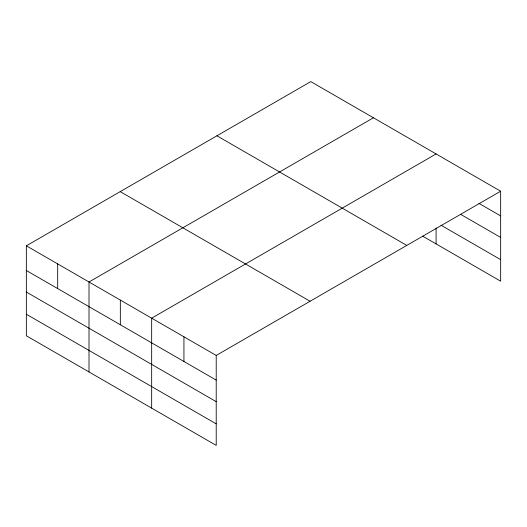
<?xml version="1.0" encoding="UTF-8"?>
<svg xmlns="http://www.w3.org/2000/svg" width="527" height="527" viewBox="0 0 527 527"><rect width="100%" height="100%" fill="white"/><g stroke="black" fill="none" stroke-linecap="round" stroke-linejoin="round"><path stroke-width="0.79" d="M500.65 191.222L310.785 81.606L26.35 245.819L26.35 335.778L216.215 445.394L216.215 355.442L500.65 191.222L500.65 281.181L422.568 236.096M373.439 117.778L89.004 281.991L89.004 371.95M436.092 153.95L151.664 318.17L151.664 408.129M478.898 203.343L500.65 215.899M460.657 214.351L500.65 237.44M441.007 225.2L500.65 259.64M216.92 135.795L406.785 245.411M120.215 191.63L310.08 301.246M26.35 245.819L216.215 355.442M26.35 270.496L216.215 380.119M26.35 292.037L216.215 401.66M26.35 314.237L216.215 423.853M436.092 227.954L436.092 243.909M183.936 336.806L183.936 361.482M120.334 300.08L120.334 324.757M57.68 263.908L57.68 288.585"/></g></svg>
